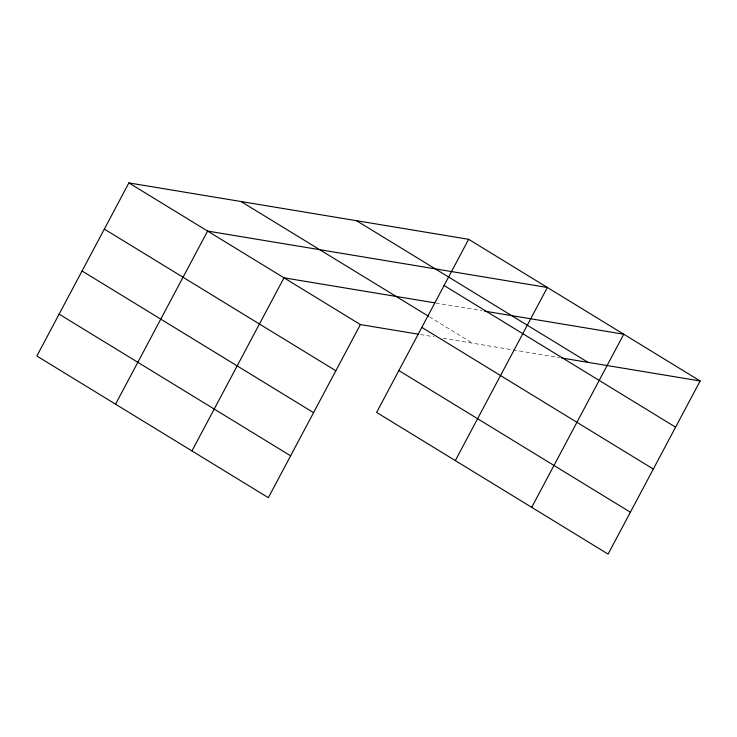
<?xml version="1.0" encoding="UTF-8"?>
<svg xmlns="http://www.w3.org/2000/svg" width="737" height="737" viewBox="0 0 737 737"><rect width="100%" height="100%" fill="white"/><g stroke="black" fill="none" stroke-linecap="round" stroke-linejoin="round"><path stroke-width="0.55" stroke-dasharray="3.69 2.76" d="M435.76 303.018L482.191 310.728M420.422 334.534L434.01 336.791M443.066 338.301L559.715 357.666M429.422 316.818L472.518 343.184"/><path stroke-width="1.11" d="M468.649 239.313L376.607 412.425L608.108 554.095L700.15 380.983L468.649 239.313L128.892 182.905L36.85 356.017L268.351 497.687L360.393 324.575L418.155 334.165M115.562 404.189L207.604 231.068L547.361 287.485L455.309 460.597M191.952 450.933L284.003 277.821L434.627 302.833M531.709 507.342L623.751 334.23L484.458 311.106M561.981 358.044L700.15 380.983M356.533 220.695L588.034 362.364M444.089 285.505L675.589 427.174M241.017 201.523L428.446 316.219M421.822 327.385L653.323 469.054M128.892 182.905L360.393 324.575M398.874 370.545L630.375 512.215M104.341 229.096L335.842 370.757M82.065 270.976L313.566 412.646M59.117 314.137L290.618 455.798"/></g></svg>
